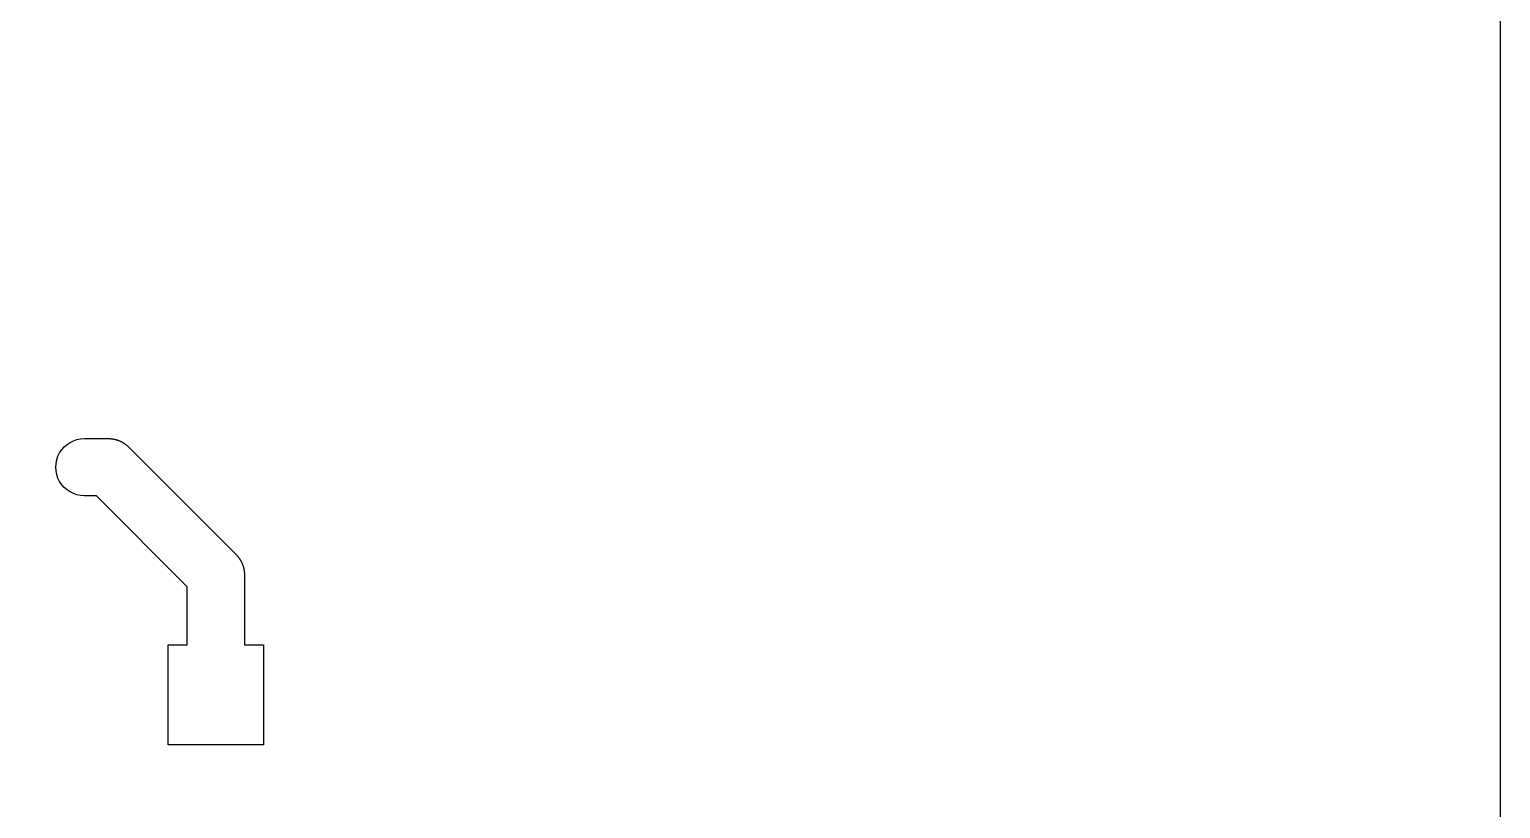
# Model space of a CAD drawing. Extents: x -7.6 to 7.5, y -21.6 to 19.9.
# Drawn here: x -0.29 to 7.54, y 5.93 to 10.08 of the extents above; entities that cross this region are included whole.
import ezdxf

# ---------------------------------------------------------------- set-up
doc = ezdxf.new("R2010")
doc.units = 0
doc.header["$MEASUREMENT"] = 0
doc.layers.add('TOP_WELDED_LPKF', color=7, linetype='CONTINUOUS')

msp = doc.modelspace()

# ---------------------------------------------------------------- linework, layer by layer
at = {"layer": 'TOP_WELDED_LPKF'}
msp.add_lwpolyline([(-7.6454, -21.6408), (7.5438, -21.6408), (7.5438, 19.8628), (-7.6454, 19.8628), (-7.6454, -21.6408)], close=True, dxfattribs=at)
msp.add_open_spline([(0.0638, 7.5946), (0.0638, 7.5946), (0.5476, 7.1108), (0.5476, 7.1108), (0.5476, 7.1108), (0.5476, 7.1108), (0.5476, 6.8017), (0.5476, 6.8017), (0.5476, 6.8017), (0.5476, 6.8017), (0.446, 6.8017), (0.446, 6.8017), (0.446, 6.8017), (0.446, 6.8017), (0.446, 6.2683), (0.446, 6.2683), (0.446, 6.2683), (0.446, 6.2683), (0.954, 6.2683), (0.954, 6.2683), (0.954, 6.2683), (0.954, 6.2683), (0.954, 6.8017), (0.954, 6.8017), (0.954, 6.8017), (0.954, 6.8017), (0.8524, 6.8017), (0.8524, 6.8017), (0.8524, 6.8017), (0.8524, 6.8017), (0.8524, 7.1694), (0.8524, 7.1694), (0.8524, 7.1694), (0.8526, 7.1743), (0.8525, 7.1792), (0.8521, 7.1841), (0.8521, 7.1841), (0.8521, 7.1841), (0.8521, 7.1843), (0.8521, 7.1843), (0.8521, 7.1843), (0.8521, 7.1843), (0.852, 7.1867), (0.852, 7.1867), (0.852, 7.1867), (0.852, 7.1867), (0.8519, 7.1867), (0.8519, 7.1867), (0.8519, 7.1867), (0.8519, 7.1867), (0.8517, 7.1892), (0.8517, 7.1892), (0.8517, 7.1892), (0.8517, 7.1892), (0.8516, 7.1892), (0.8516, 7.1892), (0.8516, 7.1892), (0.8516, 7.1892), (0.8515, 7.1917), (0.8515, 7.1917), (0.8515, 7.1917), (0.8515, 7.1917), (0.8514, 7.1917), (0.8514, 7.1917), (0.8514, 7.1917), (0.8514, 7.1917), (0.8511, 7.1941), (0.8511, 7.1941), (0.8511, 7.1941), (0.8511, 7.1941), (0.8511, 7.1942), (0.8511, 7.1942), (0.8511, 7.1942), (0.8511, 7.1942), (0.8508, 7.1966), (0.8508, 7.1966), (0.8508, 7.1966), (0.8508, 7.1966), (0.8507, 7.1967), (0.8507, 7.1967), (0.8507, 7.1967), (0.8507, 7.1967), (0.8504, 7.199), (0.8504, 7.199), (0.8504, 7.199), (0.8504, 7.199), (0.8503, 7.1991), (0.8503, 7.1991), (0.8503, 7.1991), (0.8503, 7.1991), (0.85, 7.2014), (0.85, 7.2014), (0.85, 7.2014), (0.85, 7.2014), (0.8499, 7.2016), (0.8499, 7.2016), (0.8499, 7.2016), (0.8499, 7.2016), (0.8495, 7.2039), (0.8495, 7.2039), (0.8495, 7.2039), (0.8495, 7.2039), (0.8494, 7.2041), (0.8494, 7.2041), (0.8494, 7.2041), (0.8494, 7.2041), (0.849, 7.2063), (0.849, 7.2063), (0.849, 7.2063), (0.849, 7.2063), (0.8489, 7.2065), (0.8489, 7.2065), (0.8489, 7.2065), (0.8489, 7.2065), (0.8479, 7.2111), (0.8479, 7.2111), (0.8479, 7.2111), (0.8479, 7.2111), (0.8478, 7.2113), (0.8478, 7.2113), (0.8478, 7.2113), (0.8478, 7.2113), (0.8466, 7.2159), (0.8466, 7.2159), (0.8466, 7.2159), (0.8466, 7.2159), (0.8465, 7.2161), (0.8465, 7.2161), (0.8465, 7.2161), (0.8465, 7.2161), (0.8459, 7.2182), (0.8459, 7.2182), (0.8459, 7.2182), (0.8459, 7.2182), (0.8458, 7.2185), (0.8458, 7.2185), (0.8458, 7.2185), (0.8458, 7.2185), (0.8452, 7.2206), (0.8452, 7.2206), (0.8452, 7.2206), (0.8452, 7.2206), (0.845, 7.2209), (0.845, 7.2209), (0.845, 7.2209), (0.845, 7.2209), (0.8444, 7.2229), (0.8444, 7.2229), (0.8444, 7.2229), (0.8444, 7.2229), (0.8442, 7.2232), (0.8442, 7.2232), (0.8442, 7.2232), (0.8442, 7.2232), (0.8436, 7.2253), (0.8436, 7.2253), (0.8436, 7.2253), (0.8436, 7.2253), (0.8434, 7.2256), (0.8434, 7.2256), (0.8434, 7.2256), (0.8434, 7.2256), (0.8427, 7.2276), (0.8427, 7.2276), (0.8427, 7.2276), (0.8427, 7.2276), (0.8426, 7.2279), (0.8426, 7.2279), (0.8426, 7.2279), (0.8426, 7.2279), (0.8419, 7.2299), (0.8419, 7.2299), (0.8419, 7.2299), (0.8419, 7.2299), (0.8417, 7.2302), (0.8417, 7.2302), (0.8417, 7.2302), (0.8417, 7.2302), (0.8409, 7.2322), (0.8409, 7.2322), (0.8409, 7.2322), (0.8409, 7.2322), (0.8407, 7.2325), (0.8407, 7.2325), (0.8407, 7.2325), (0.8407, 7.2325), (0.84, 7.2344), (0.84, 7.2344), (0.84, 7.2344), (0.84, 7.2344), (0.8398, 7.2348), (0.8398, 7.2348), (0.8398, 7.2348), (0.8398, 7.2348), (0.839, 7.2367), (0.839, 7.2367), (0.839, 7.2367), (0.839, 7.2367), (0.8388, 7.237), (0.8388, 7.237), (0.8388, 7.237), (0.8388, 7.237), (0.8379, 7.239), (0.8379, 7.239), (0.8379, 7.239), (0.8379, 7.239), (0.8377, 7.2393), (0.8377, 7.2393), (0.8377, 7.2393), (0.8377, 7.2393), (0.8369, 7.2412), (0.8369, 7.2412), (0.8369, 7.2412), (0.8369, 7.2412), (0.8367, 7.2415), (0.8367, 7.2415), (0.8367, 7.2415), (0.8367, 7.2415), (0.8346, 7.2456), (0.8346, 7.2456), (0.8346, 7.2456), (0.8346, 7.2456), (0.8344, 7.2459), (0.8344, 7.2459), (0.8344, 7.2459), (0.8344, 7.2459), (0.8334, 7.2478), (0.8334, 7.2478), (0.8334, 7.2478), (0.8334, 7.2478), (0.8332, 7.2481), (0.8332, 7.2481), (0.8332, 7.2481), (0.8332, 7.2481), (0.8322, 7.25), (0.8322, 7.25), (0.8322, 7.25), (0.8322, 7.25), (0.832, 7.2502), (0.832, 7.2502), (0.832, 7.2502), (0.832, 7.2502), (0.8309, 7.2521), (0.8309, 7.2521), (0.8309, 7.2521), (0.8309, 7.2521), (0.8307, 7.2523), (0.8307, 7.2523), (0.8307, 7.2523), (0.8307, 7.2523), (0.8296, 7.2542), (0.8296, 7.2542), (0.8296, 7.2542), (0.8296, 7.2542), (0.8295, 7.2544), (0.8295, 7.2544), (0.8295, 7.2544), (0.8295, 7.2544), (0.8283, 7.2563), (0.8283, 7.2563), (0.8283, 7.2563), (0.8283, 7.2563), (0.8281, 7.2565), (0.8281, 7.2565), (0.8281, 7.2565), (0.8281, 7.2565), (0.827, 7.2584), (0.827, 7.2584), (0.827, 7.2584), (0.827, 7.2584), (0.8268, 7.2586), (0.8268, 7.2586), (0.8268, 7.2586), (0.8268, 7.2586), (0.8255, 7.2605), (0.8255, 7.2605), (0.8255, 7.2605), (0.8255, 7.2605), (0.8254, 7.2606), (0.8254, 7.2606), (0.8254, 7.2606), (0.8254, 7.2606), (0.8241, 7.2625), (0.8241, 7.2625), (0.8241, 7.2625), (0.8241, 7.2625), (0.824, 7.2627), (0.824, 7.2627), (0.824, 7.2627), (0.824, 7.2627), (0.8226, 7.2646), (0.8226, 7.2646), (0.8226, 7.2646), (0.8226, 7.2646), (0.8225, 7.2646), (0.8225, 7.2646), (0.8225, 7.2646), (0.8225, 7.2646), (0.8211, 7.2666), (0.8211, 7.2666), (0.8211, 7.2666), (0.8211, 7.2666), (0.8196, 7.2686), (0.8196, 7.2686), (0.8196, 7.2686), (0.8196, 7.2686), (0.8195, 7.2686), (0.8195, 7.2686), (0.8195, 7.2686), (0.8195, 7.2686), (0.818, 7.2705), (0.818, 7.2705), (0.818, 7.2705), (0.818, 7.2705), (0.8164, 7.2724), (0.8164, 7.2724), (0.8164, 7.2724), (0.8164, 7.2724), (0.8164, 7.2725), (0.8164, 7.2725), (0.8164, 7.2725), (0.8164, 7.2725), (0.8148, 7.2743), (0.8148, 7.2743), (0.8148, 7.2743), (0.8148, 7.2743), (0.8147, 7.2744), (0.8147, 7.2744), (0.8147, 7.2744), (0.8147, 7.2744), (0.8147, 7.2745), (0.8147, 7.2745), (0.8147, 7.2745), (0.8147, 7.2745), (0.812, 7.2774), (0.812, 7.2774), (0.812, 7.2774), (0.812, 7.2774), (0.8115, 7.278), (0.8115, 7.278), (0.8115, 7.278), (0.8115, 7.278), (0.8113, 7.2781), (0.8113, 7.2781), (0.8113, 7.2781), (0.8113, 7.2781), (0.8098, 7.2798), (0.8098, 7.2798), (0.8098, 7.2798), (0.8098, 7.2798), (0.8096, 7.28), (0.8096, 7.28), (0.8096, 7.28), (0.8096, 7.28), (0.808, 7.2816), (0.808, 7.2816), (0.808, 7.2816), (0.808, 7.2816), (0.8078, 7.2818), (0.8078, 7.2818), (0.8078, 7.2818), (0.8078, 7.2818), (0.8062, 7.2833), (0.8062, 7.2833), (0.8062, 7.2833), (0.8062, 7.2833), (0.2363, 7.8532), (0.2363, 7.8532), (0.2363, 7.8532), (0.2363, 7.8532), (0.2348, 7.8548), (0.2348, 7.8548), (0.2348, 7.8548), (0.2348, 7.8548), (0.2346, 7.855), (0.2346, 7.855), (0.2346, 7.855), (0.2346, 7.855), (0.233, 7.8566), (0.233, 7.8566), (0.233, 7.8566), (0.233, 7.8566), (0.2328, 7.8568), (0.2328, 7.8568), (0.2328, 7.8568), (0.2328, 7.8568), (0.2311, 7.8583), (0.2311, 7.8583), (0.2311, 7.8583), (0.2311, 7.8583), (0.231, 7.8585), (0.231, 7.8585), (0.231, 7.8585), (0.231, 7.8585), (0.2304, 7.859), (0.2304, 7.859), (0.2304, 7.859), (0.2304, 7.859), (0.2275, 7.8617), (0.2275, 7.8617), (0.2275, 7.8617), (0.2275, 7.8617), (0.2274, 7.8617), (0.2274, 7.8617), (0.2274, 7.8617), (0.2274, 7.8617), (0.2273, 7.8618), (0.2273, 7.8618), (0.2273, 7.8618), (0.2273, 7.8618), (0.2255, 7.8634), (0.2255, 7.8634), (0.2255, 7.8634), (0.2255, 7.8634), (0.2254, 7.8634), (0.2254, 7.8634), (0.2254, 7.8634), (0.2254, 7.8634), (0.2235, 7.865), (0.2235, 7.865), (0.2235, 7.865), (0.2235, 7.865), (0.2216, 7.8665), (0.2216, 7.8665), (0.2216, 7.8665), (0.2216, 7.8665), (0.2216, 7.8666), (0.2216, 7.8666), (0.2216, 7.8666), (0.2216, 7.8666), (0.2196, 7.8681), (0.2196, 7.8681), (0.2196, 7.8681), (0.2196, 7.8681), (0.2176, 7.8695), (0.2176, 7.8695), (0.2176, 7.8695), (0.2176, 7.8695), (0.2176, 7.8696), (0.2176, 7.8696), (0.2176, 7.8696), (0.2176, 7.8696), (0.2157, 7.871), (0.2157, 7.871), (0.2157, 7.871), (0.2157, 7.871), (0.2155, 7.8711), (0.2155, 7.8711), (0.2155, 7.8711), (0.2155, 7.8711), (0.2136, 7.8724), (0.2136, 7.8724), (0.2136, 7.8724), (0.2136, 7.8724), (0.2135, 7.8725), (0.2135, 7.8725), (0.2135, 7.8725), (0.2135, 7.8725), (0.2116, 7.8738), (0.2116, 7.8738), (0.2116, 7.8738), (0.2116, 7.8738), (0.2114, 7.874), (0.2114, 7.874), (0.2114, 7.874), (0.2114, 7.874), (0.2095, 7.8751), (0.2095, 7.8751), (0.2095, 7.8751), (0.2095, 7.8751), (0.2093, 7.8753), (0.2093, 7.8753), (0.2093, 7.8753), (0.2093, 7.8753), (0.2074, 7.8765), (0.2074, 7.8765), (0.2074, 7.8765), (0.2074, 7.8765), (0.2072, 7.8766), (0.2072, 7.8766), (0.2072, 7.8766), (0.2072, 7.8766), (0.2053, 7.8777), (0.2053, 7.8777), (0.2053, 7.8777), (0.2053, 7.8777), (0.2051, 7.8779), (0.2051, 7.8779), (0.2051, 7.8779), (0.2051, 7.8779), (0.2032, 7.879), (0.2032, 7.879), (0.2032, 7.879), (0.2032, 7.879), (0.203, 7.8792), (0.203, 7.8792), (0.203, 7.8792), (0.203, 7.8792), (0.2011, 7.8802), (0.2011, 7.8802), (0.2011, 7.8802), (0.2011, 7.8802), (0.2008, 7.8804), (0.2008, 7.8804), (0.2008, 7.8804), (0.2008, 7.8804), (0.1989, 7.8814), (0.1989, 7.8814), (0.1989, 7.8814), (0.1989, 7.8814), (0.1986, 7.8816), (0.1986, 7.8816), (0.1986, 7.8816), (0.1986, 7.8816), (0.1945, 7.8837), (0.1945, 7.8837), (0.1945, 7.8837), (0.1945, 7.8837), (0.1942, 7.8839), (0.1942, 7.8839), (0.1942, 7.8839), (0.1942, 7.8839), (0.1923, 7.8847), (0.1923, 7.8847), (0.1923, 7.8847), (0.1923, 7.8847), (0.192, 7.8849), (0.192, 7.8849), (0.192, 7.8849), (0.192, 7.8849), (0.19, 7.8858), (0.19, 7.8858), (0.19, 7.8858), (0.19, 7.8858), (0.1897, 7.886), (0.1897, 7.886), (0.1897, 7.886), (0.1897, 7.886), (0.1878, 7.8868), (0.1878, 7.8868), (0.1878, 7.8868), (0.1878, 7.8868), (0.1874, 7.887), (0.1874, 7.887), (0.1874, 7.887), (0.1874, 7.887), (0.1855, 7.8877), (0.1855, 7.8877), (0.1855, 7.8877), (0.1855, 7.8877), (0.1852, 7.8879), (0.1852, 7.8879), (0.1852, 7.8879), (0.1852, 7.8879), (0.1832, 7.8887), (0.1832, 7.8887), (0.1832, 7.8887), (0.1832, 7.8887), (0.1829, 7.8889), (0.1829, 7.8889), (0.1829, 7.8889), (0.1829, 7.8889), (0.1809, 7.8896), (0.1809, 7.8896), (0.1809, 7.8896), (0.1809, 7.8896), (0.1806, 7.8897), (0.1806, 7.8897), (0.1806, 7.8897), (0.1806, 7.8897), (0.1786, 7.8904), (0.1786, 7.8904), (0.1786, 7.8904), (0.1786, 7.8904), (0.1783, 7.8906), (0.1783, 7.8906), (0.1783, 7.8906), (0.1783, 7.8906), (0.1762, 7.8912), (0.1762, 7.8912), (0.1762, 7.8912), (0.1762, 7.8912), (0.1759, 7.8914), (0.1759, 7.8914), (0.1759, 7.8914), (0.1759, 7.8914), (0.1739, 7.892), (0.1739, 7.892), (0.1739, 7.892), (0.1739, 7.892), (0.1736, 7.8922), (0.1736, 7.8922), (0.1736, 7.8922), (0.1736, 7.8922), (0.1715, 7.8928), (0.1715, 7.8928), (0.1715, 7.8928), (0.1715, 7.8928), (0.1712, 7.8929), (0.1712, 7.8929), (0.1712, 7.8929), (0.1712, 7.8929), (0.1691, 7.8935), (0.1691, 7.8935), (0.1691, 7.8935), (0.1691, 7.8935), (0.1689, 7.8936), (0.1689, 7.8936), (0.1689, 7.8936), (0.1689, 7.8936), (0.1643, 7.8948), (0.1643, 7.8948), (0.1643, 7.8948), (0.1643, 7.8948), (0.1641, 7.8949), (0.1641, 7.8949), (0.1641, 7.8949), (0.1641, 7.8949), (0.1595, 7.8959), (0.1595, 7.8959), (0.1595, 7.8959), (0.1595, 7.8959), (0.1593, 7.896), (0.1593, 7.896), (0.1593, 7.896), (0.1593, 7.896), (0.1571, 7.8964), (0.1571, 7.8964), (0.1571, 7.8964), (0.1571, 7.8964), (0.1569, 7.8965), (0.1569, 7.8965), (0.1569, 7.8965), (0.1569, 7.8965), (0.1546, 7.8969), (0.1546, 7.8969), (0.1546, 7.8969), (0.1546, 7.8969), (0.1544, 7.897), (0.1544, 7.897), (0.1544, 7.897), (0.1544, 7.897), (0.1521, 7.8973), (0.1521, 7.8973), (0.1521, 7.8973), (0.1521, 7.8973), (0.152, 7.8974), (0.152, 7.8974), (0.152, 7.8974), (0.152, 7.8974), (0.1497, 7.8977), (0.1497, 7.8977), (0.1497, 7.8977), (0.1497, 7.8977), (0.1496, 7.8978), (0.1496, 7.8978), (0.1496, 7.8978), (0.1496, 7.8978), (0.1472, 7.8981), (0.1472, 7.8981), (0.1472, 7.8981), (0.1472, 7.8981), (0.1471, 7.8981), (0.1471, 7.8981), (0.1471, 7.8981), (0.1471, 7.8981), (0.1447, 7.8984), (0.1447, 7.8984), (0.1447, 7.8984), (0.1447, 7.8984), (0.1447, 7.8985), (0.1447, 7.8985), (0.1447, 7.8985), (0.1447, 7.8985), (0.1422, 7.8986), (0.1422, 7.8986), (0.1422, 7.8986), (0.1422, 7.8986), (0.1422, 7.8987), (0.1422, 7.8987), (0.1422, 7.8987), (0.1422, 7.8987), (0.1397, 7.8989), (0.1397, 7.8989), (0.1397, 7.8989), (0.1397, 7.8989), (0.1397, 7.899), (0.1397, 7.899), (0.1397, 7.899), (0.1397, 7.899), (0.1373, 7.8991), (0.1373, 7.8991), (0.1373, 7.8991), (0.1373, 7.8991), (0.1371, 7.8991), (0.1371, 7.8991), (0.1371, 7.8991), (0.1322, 7.8995), (0.1273, 7.8995), (0.1224, 7.8994), (0.1224, 7.8994), (0.1224, 7.8994), (0, 7.8994), (0, 7.8994), (0, 7.8994), (-0.0544, 7.8994), (-0.1048, 7.8704), (-0.132, 7.8232), (-0.132, 7.8232), (-0.1592, 7.776), (-0.1592, 7.718), (-0.132, 7.6708), (-0.132, 7.6708), (-0.1048, 7.6236), (-0.0544, 7.5946), (0, 7.5946), (0, 7.5946), (0, 7.5946), (0.0638, 7.5946), (0.0638, 7.5946)], degree=3, knots=[0, 0, 0, 0, 0.005525, 0.005525, 0.005525, 0.005525, 0.01105, 0.01105, 0.01105, 0.01105, 0.016575, 0.016575, 0.016575, 0.016575, 0.022099, 0.022099, 0.022099, 0.022099, 0.027624, 0.027624, 0.027624, 0.027624, 0.033149, 0.033149, 0.033149, 0.033149, 0.038674, 0.038674, 0.038674, 0.038674, 0.044199, 0.044199, 0.044199, 0.044199, 0.049724, 0.049724, 0.049724, 0.049724, 0.055249, 0.055249, 0.055249, 0.055249, 0.060773, 0.060773, 0.060773, 0.060773, 0.066298, 0.066298, 0.066298, 0.066298, 0.071823, 0.071823, 0.071823, 0.071823, 0.077348, 0.077348, 0.077348, 0.077348, 0.082873, 0.082873, 0.082873, 0.082873, 0.088398, 0.088398, 0.088398, 0.088398, 0.093923, 0.093923, 0.093923, 0.093923, 0.099448, 0.099448, 0.099448, 0.099448, 0.104972, 0.104972, 0.104972, 0.104972, 0.110497, 0.110497, 0.110497, 0.110497, 0.116022, 0.116022, 0.116022, 0.116022, 0.121547, 0.121547, 0.121547, 0.121547, 0.127072, 0.127072, 0.127072, 0.127072, 0.132597, 0.132597, 0.132597, 0.132597, 0.138122, 0.138122, 0.138122, 0.138122, 0.143646, 0.143646, 0.143646, 0.143646, 0.149171, 0.149171, 0.149171, 0.149171, 0.154696, 0.154696, 0.154696, 0.154696, 0.160221, 0.160221, 0.160221, 0.160221, 0.165746, 0.165746, 0.165746, 0.165746, 0.171271, 0.171271, 0.171271, 0.171271, 0.176796, 0.176796, 0.176796, 0.176796, 0.18232, 0.18232, 0.18232, 0.18232, 0.187845, 0.187845, 0.187845, 0.187845, 0.19337, 0.19337, 0.19337, 0.19337, 0.198895, 0.198895, 0.198895, 0.198895, 0.20442, 0.20442, 0.20442, 0.20442, 0.209945, 0.209945, 0.209945, 0.209945, 0.21547, 0.21547, 0.21547, 0.21547, 0.220994, 0.220994, 0.220994, 0.220994, 0.226519, 0.226519, 0.226519, 0.226519, 0.232044, 0.232044, 0.232044, 0.232044, 0.237569, 0.237569, 0.237569, 0.237569, 0.243094, 0.243094, 0.243094, 0.243094, 0.248619, 0.248619, 0.248619, 0.248619, 0.254144, 0.254144, 0.254144, 0.254144, 0.259669, 0.259669, 0.259669, 0.259669, 0.265193, 0.265193, 0.265193, 0.265193, 0.270718, 0.270718, 0.270718, 0.270718, 0.276243, 0.276243, 0.276243, 0.276243, 0.281768, 0.281768, 0.281768, 0.281768, 0.287293, 0.287293, 0.287293, 0.287293, 0.292818, 0.292818, 0.292818, 0.292818, 0.298343, 0.298343, 0.298343, 0.298343, 0.303867, 0.303867, 0.303867, 0.303867, 0.309392, 0.309392, 0.309392, 0.309392, 0.314917, 0.314917, 0.314917, 0.314917, 0.320442, 0.320442, 0.320442, 0.320442, 0.325967, 0.325967, 0.325967, 0.325967, 0.331492, 0.331492, 0.331492, 0.331492, 0.337017, 0.337017, 0.337017, 0.337017, 0.342541, 0.342541, 0.342541, 0.342541, 0.348066, 0.348066, 0.348066, 0.348066, 0.353591, 0.353591, 0.353591, 0.353591, 0.359116, 0.359116, 0.359116, 0.359116, 0.364641, 0.364641, 0.364641, 0.364641, 0.370166, 0.370166, 0.370166, 0.370166, 0.375691, 0.375691, 0.375691, 0.375691, 0.381215, 0.381215, 0.381215, 0.381215, 0.38674, 0.38674, 0.38674, 0.38674, 0.392265, 0.392265, 0.392265, 0.392265, 0.39779, 0.39779, 0.39779, 0.39779, 0.403315, 0.403315, 0.403315, 0.403315, 0.40884, 0.40884, 0.40884, 0.40884, 0.414365, 0.414365, 0.414365, 0.414365, 0.41989, 0.41989, 0.41989, 0.41989, 0.425414, 0.425414, 0.425414, 0.425414, 0.430939, 0.430939, 0.430939, 0.430939, 0.436464, 0.436464, 0.436464, 0.436464, 0.441989, 0.441989, 0.441989, 0.441989, 0.447514, 0.447514, 0.447514, 0.447514, 0.453039, 0.453039, 0.453039, 0.453039, 0.458564, 0.458564, 0.458564, 0.458564, 0.464088, 0.464088, 0.464088, 0.464088, 0.469613, 0.469613, 0.469613, 0.469613, 0.475138, 0.475138, 0.475138, 0.475138, 0.480663, 0.480663, 0.480663, 0.480663, 0.486188, 0.486188, 0.486188, 0.486188, 0.491713, 0.491713, 0.491713, 0.491713, 0.497238, 0.497238, 0.497238, 0.497238, 0.502762, 0.502762, 0.502762, 0.502762, 0.508287, 0.508287, 0.508287, 0.508287, 0.513812, 0.513812, 0.513812, 0.513812, 0.519337, 0.519337, 0.519337, 0.519337, 0.524862, 0.524862, 0.524862, 0.524862, 0.530387, 0.530387, 0.530387, 0.530387, 0.535912, 0.535912, 0.535912, 0.535912, 0.541436, 0.541436, 0.541436, 0.541436, 0.546961, 0.546961, 0.546961, 0.546961, 0.552486, 0.552486, 0.552486, 0.552486, 0.558011, 0.558011, 0.558011, 0.558011, 0.563536, 0.563536, 0.563536, 0.563536, 0.569061, 0.569061, 0.569061, 0.569061, 0.574586, 0.574586, 0.574586, 0.574586, 0.58011, 0.58011, 0.58011, 0.58011, 0.585635, 0.585635, 0.585635, 0.585635, 0.59116, 0.59116, 0.59116, 0.59116, 0.596685, 0.596685, 0.596685, 0.596685, 0.60221, 0.60221, 0.60221, 0.60221, 0.607735, 0.607735, 0.607735, 0.607735, 0.61326, 0.61326, 0.61326, 0.61326, 0.618785, 0.618785, 0.618785, 0.618785, 0.624309, 0.624309, 0.624309, 0.624309, 0.629834, 0.629834, 0.629834, 0.629834, 0.635359, 0.635359, 0.635359, 0.635359, 0.640884, 0.640884, 0.640884, 0.640884, 0.646409, 0.646409, 0.646409, 0.646409, 0.651934, 0.651934, 0.651934, 0.651934, 0.657459, 0.657459, 0.657459, 0.657459, 0.662983, 0.662983, 0.662983, 0.662983, 0.668508, 0.668508, 0.668508, 0.668508, 0.674033, 0.674033, 0.674033, 0.674033, 0.679558, 0.679558, 0.679558, 0.679558, 0.685083, 0.685083, 0.685083, 0.685083, 0.690608, 0.690608, 0.690608, 0.690608, 0.696133, 0.696133, 0.696133, 0.696133, 0.701657, 0.701657, 0.701657, 0.701657, 0.707182, 0.707182, 0.707182, 0.707182, 0.712707, 0.712707, 0.712707, 0.712707, 0.718232, 0.718232, 0.718232, 0.718232, 0.723757, 0.723757, 0.723757, 0.723757, 0.729282, 0.729282, 0.729282, 0.729282, 0.734807, 0.734807, 0.734807, 0.734807, 0.740331, 0.740331, 0.740331, 0.740331, 0.745856, 0.745856, 0.745856, 0.745856, 0.751381, 0.751381, 0.751381, 0.751381, 0.756906, 0.756906, 0.756906, 0.756906, 0.762431, 0.762431, 0.762431, 0.762431, 0.767956, 0.767956, 0.767956, 0.767956, 0.773481, 0.773481, 0.773481, 0.773481, 0.779006, 0.779006, 0.779006, 0.779006, 0.78453, 0.78453, 0.78453, 0.78453, 0.790055, 0.790055, 0.790055, 0.790055, 0.79558, 0.79558, 0.79558, 0.79558, 0.801105, 0.801105, 0.801105, 0.801105, 0.80663, 0.80663, 0.80663, 0.80663, 0.812155, 0.812155, 0.812155, 0.812155, 0.81768, 0.81768, 0.81768, 0.81768, 0.823204, 0.823204, 0.823204, 0.823204, 0.828729, 0.828729, 0.828729, 0.828729, 0.834254, 0.834254, 0.834254, 0.834254, 0.839779, 0.839779, 0.839779, 0.839779, 0.845304, 0.845304, 0.845304, 0.845304, 0.850829, 0.850829, 0.850829, 0.850829, 0.856354, 0.856354, 0.856354, 0.856354, 0.861878, 0.861878, 0.861878, 0.861878, 0.867403, 0.867403, 0.867403, 0.867403, 0.872928, 0.872928, 0.872928, 0.872928, 0.878453, 0.878453, 0.878453, 0.878453, 0.883978, 0.883978, 0.883978, 0.883978, 0.889503, 0.889503, 0.889503, 0.889503, 0.895028, 0.895028, 0.895028, 0.895028, 0.900552, 0.900552, 0.900552, 0.900552, 0.906077, 0.906077, 0.906077, 0.906077, 0.911602, 0.911602, 0.911602, 0.911602, 0.917127, 0.917127, 0.917127, 0.917127, 0.922652, 0.922652, 0.922652, 0.922652, 0.928177, 0.928177, 0.928177, 0.928177, 0.933702, 0.933702, 0.933702, 0.933702, 0.939227, 0.939227, 0.939227, 0.939227, 0.944751, 0.944751, 0.944751, 0.944751, 0.950276, 0.950276, 0.950276, 0.950276, 0.955801, 0.955801, 0.955801, 0.955801, 0.961326, 0.961326, 0.961326, 0.961326, 0.966851, 0.966851, 0.966851, 0.966851, 0.972376, 0.972376, 0.972376, 0.972376, 0.977901, 0.977901, 0.977901, 0.977901, 0.983425, 0.983425, 0.983425, 0.983425, 0.98895, 0.98895, 0.98895, 0.98895, 1, 1, 1, 1], dxfattribs=at)

doc.saveas('drawing.dxf')
